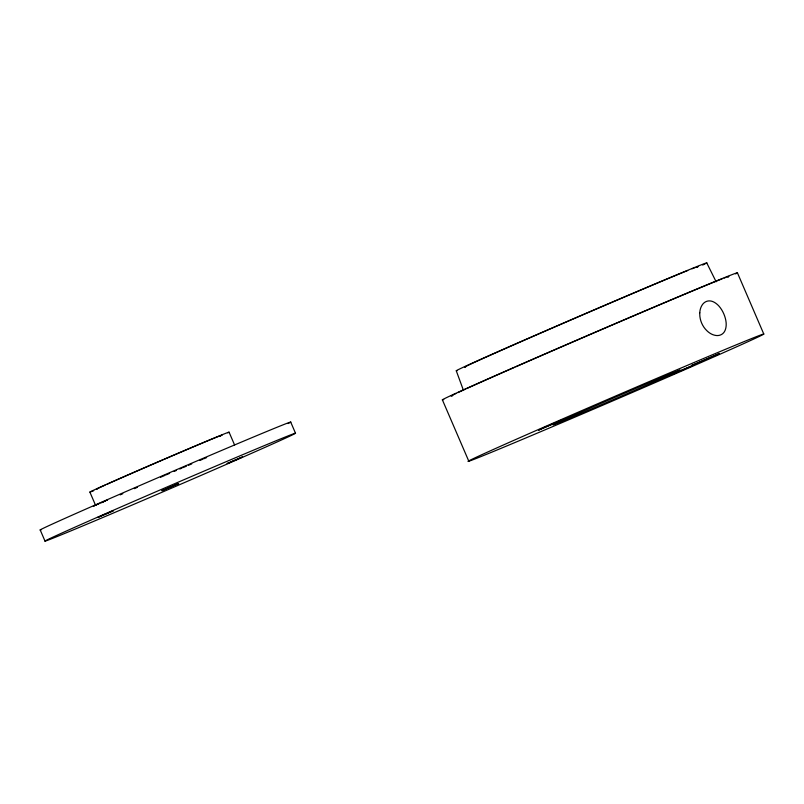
<?xml version="1.0" encoding="UTF-8"?>
<svg xmlns="http://www.w3.org/2000/svg" width="804" height="804" viewBox="0 0 804 804"><rect width="100%" height="100%" fill="white"/><g stroke="black" fill="none" stroke-linecap="round" stroke-linejoin="round"><path stroke-width="1.21" d="M93.375 506.138L94.691 505.535M106.962 500.359L107.525 500.108M95.364 505.234L99.977 503.214M104.631 501.394L105.505 501.013M103.696 501.796L101.666 502.681M101.023 502.761L102.068 502.319M103.083 501.887L105.806 500.731M97.596 504.42L98.57 504.007M95.837 505.163L96.681 504.811M106.55 500.42L107.193 500.148M94.46 505.736L93.545 506.108M706.766 262.928L716.123 281.752M737.429 272.827L763.8 334.062A160.629 1.678 -23.3 0 1 541.112 431.507A160.629 1.678 -23.3 0 1 543.916 427.125A160.629 1.678 -23.3 0 1 763.8 334.062M442.381 399.839L468.752 461.074M290.716 422.1L295.51 433.235A136.389 1.427 -23.3 0 1 106.429 515.977A136.389 1.427 -23.3 0 1 108.811 512.259A136.389 1.427 -23.3 0 1 295.51 433.235M229.05 432.13L234.587 444.974M89.877 492.078L95.405 504.922M40.2 529.936L44.994 541.072M456.26 370.765L463.506 390.493M457.406 370.493A136.389 1.427 -23.3 0 1 579.815 316.022A136.389 1.427 -23.3 0 1 706.033 263.4M705.208 263.823A136.389 1.427 -23.3 0 1 702.676 265.059M443.738 399.518A160.629 1.678 -23.3 0 1 591.523 333.801A160.629 1.678 -23.3 0 1 735.59 273.883M728.675 276.707A151.544 1.588 -23.3 0 1 727.992 277.089M452.702 395.699A151.544 1.588 -23.3 0 1 451.717 396.04M451.124 395.96A151.544 1.588 -23.3 0 1 451.818 395.578M452.833 395.055A151.544 1.588 -23.3 0 1 455.868 393.578M457.868 392.643A151.544 1.588 -23.3 0 1 465.757 389.005M466.802 388.533A151.544 1.588 -23.3 0 1 514.62 367.297M515.766 366.795A151.544 1.588 -23.3 0 1 722.183 278.827M724.143 278.063A151.544 1.588 -23.3 0 1 725.791 277.44M727.097 276.958A151.544 1.588 -23.3 0 1 728.736 276.425M697.731 266.958A127.293 1.337 -23.3 0 1 696.967 267.36M465.687 366.915A127.293 1.337 -23.3 0 1 465.044 367.126M464.812 367.016A127.293 1.337 -23.3 0 1 559.966 324.695A127.293 1.337 -23.3 0 1 687.742 270.496M692.013 268.787A127.293 1.337 -23.3 0 1 695.229 267.541M696.425 267.099A127.293 1.337 -23.3 0 1 697.339 266.767M697.983 266.566A127.293 1.337 -23.3 0 1 698.415 266.516M41.356 529.675A136.389 1.427 -23.3 0 1 169.905 472.551A136.389 1.427 -23.3 0 1 288.043 423.557M93.686 490.711A75.767 0.794 -23.3 0 1 154.539 463.365A75.767 0.794 -23.3 0 1 227.793 432.843M120.148 494.872A75.767 0.794 -23.3 0 1 122.791 493.706M134.338 488.651A75.767 0.794 -23.3 0 1 137.434 487.294M160.529 477.285A75.767 0.794 -23.3 0 1 165.081 475.315M166.217 474.832A75.767 0.794 -23.3 0 1 169.634 473.355M174.166 471.415A75.767 0.794 -23.3 0 1 176.428 470.44M179.784 469.003A75.767 0.794 -23.3 0 1 182.005 468.059M183.111 467.586A75.767 0.794 -23.3 0 1 186.387 466.179M188.548 465.265A75.767 0.794 -23.3 0 1 191.744 463.898M199.925 460.431A75.767 0.794 -23.3 0 1 202.849 459.184M203.804 458.782A75.767 0.794 -23.3 0 1 206.608 457.607M221.512 435.276A68.189 0.714 -23.3 0 1 221.602 435.446M220.959 435.768A68.189 0.714 -23.3 0 1 220.045 436.21M97.415 488.932A68.189 0.714 -23.3 0 1 105.053 485.144M107.203 484.179A68.189 0.714 -23.3 0 1 139.012 470.179M139.986 469.757A68.189 0.714 -23.3 0 1 163.222 459.707M164.247 459.265A68.189 0.714 -23.3 0 1 220.829 435.527M699.781 312.826L699.761 314.384A18.08 13.507 66 0 0 706.796 330.625L707.952 331.69A18.221 12.995 66.1 0 0 714.233 335.117L715.5 335.399A18.191 12.341 66.1 0 0 720.173 335.087L721.198 334.655A18.191 11.668 66.2 0 0 724.444 331.65L724.997 330.585A18.221 10.985 66.2 0 0 726.193 324.002L726.112 322.484A18.08 10.181 66.3 0 0 719.088 306.244L718.032 305.138A18.221 10.985 66.2 0 0 712.374 301.43L711.218 301.098A18.191 11.668 66.2 0 0 706.766 301.319L705.741 301.751A18.191 12.341 66.1 0 0 702.274 304.847L701.611 305.962A18.221 12.995 66.1 0 0 699.781 312.826M97.998 517.354L113.263 510.781L97.998 517.354M227.261 463.496L242.537 456.933L227.261 463.496M161.996 490.691L178.599 483.556L161.996 490.691M691.721 365.468L719.279 353.649L691.721 365.468M542.78 428.19L538.549 430.16L564.73 418.824L542.78 428.19M672.043 374.332L667.812 376.312L694.003 364.966L672.043 374.332M580.99 413.427A69.707 0.734 -23.3 0 0 680.184 370.091A69.707 0.734 -23.3 0 0 587.654 409.186A69.707 0.734 -23.3 0 0 580.99 413.427"/></g></svg>
